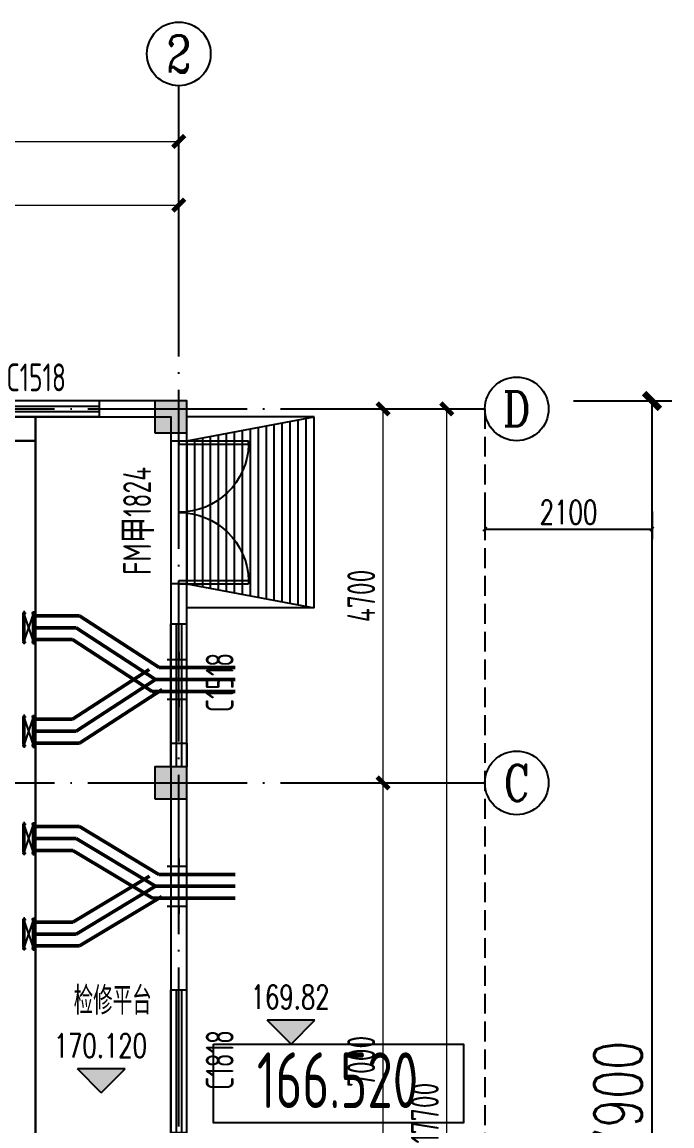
# Model space of a CAD drawing. Header units: millimetres. Extents: x 1742399 to 4898386, y 2481636 to 5226310.
# Drawn here: x 2423502 to 2431667, y 2539720 to 2553593 of the extents above; entities that cross this region are included whole.
import ezdxf
from ezdxf.enums import TextEntityAlignment as Align

# ---------------------------------------------------------------- set-up
doc = ezdxf.new("R2010")
doc.units = ezdxf.units.MM
doc.header["$LTSCALE"] = 1000
for name, pattern in [('ACAD_ISO04W100', [30.5, 24, -3, 0.5, -3]), ('ACAD_ISO10W100', [18, 12, -3, 0, -3]), ('CENTER2', [28.575, 19.05, -3.175, 3.175, -3.175]), ('DASH', [0.35, 0.25, -0.1]), ('DOTE', [2.42, 2, -0.2, 0.02, -0.2])]:
    doc.linetypes.add(name, pattern=pattern)
doc.layers.add('0_提资', color=7, linetype='Continuous', lineweight=50, true_color=0xffffff)
doc.layers.add('管道', color=1, linetype='Continuous', lineweight=50, true_color=0xff0000)
for name, color, linetype in [('AXIS', 3, 'Continuous'), ('AXIS_TEXT', 7, 'Continuous'), ('DOTE', 1, 'DOTE'), ('PUB_DIM', 3, 'Continuous'), ('PUB_HATCH', 8, 'Continuous'), ('STAIR', 2, 'Continuous'), ('TWT_DIM', 3, 'Continuous'), ('WALL', 4, 'Continuous'), ('WALL_EXT', 4, 'Continuous'), ('WINDOW', 3, 'Continuous'), ('YHG_填充', 8, 'Continuous'), ('YHG_柱', 4, 'Continuous'), ('YHJ_立面_墙线中', 2, 'Continuous'), ('房间轮廓线', 6, 'Continuous'), ('电缆沟', 7, 'Continuous'), ('细线', 4, 'Continuous'), ('设备', 161, 'Continuous')]:
    doc.layers.add(name, color=color, linetype=linetype)
for name, color, linetype, lineweight in [('FLOOR', 2, 'Continuous', 30), ('中心线', 1, 'ACAD_ISO04W100', 18), ('中轴', 20, 'ACAD_ISO04W100', 9), ('管', 1, 'Continuous', 30)]:
    doc.layers.add(name, color=color, linetype=linetype, lineweight=lineweight)
doc.styles.add('_TCH_AXIS', font='COMPLEX', dxfattribs={"bigfont": 'GBCBIG'})
doc.styles.add('_TCH_DIM_T3', font='SIMPLEX', dxfattribs={"width": 0.705882, "bigfont": 'GBCBIG'})
doc.styles.add('COMPLEX', font='COMPLEX')
doc.styles.add('HZ1', font='romans.shx', dxfattribs={"width": 0.7, "bigfont": 'hztxt.shx'})
doc.styles.add('TSSD_Rein', font='TSSDENG', dxfattribs={"width": 0.7, "bigfont": '@1HZTXT'})
doc.styles.add('TSSD_REIN_T3', font='tssdeng.shx', dxfattribs={"width": 0.7, "bigfont": 'hztxt.shx'})
doc.styles.add('tssdeng', font='tssdeng.shx', dxfattribs={"width": 0.7, "bigfont": 'hztxt.shx'})
doc.styles.add('宋体', font='')
doc.styles.get('宋体').set_extended_font_data('SimSun')
doc.dimstyles.new('_TCH_ARCH&&100', dxfattribs={"dimtxt": 350, "dimasz": 150, "dimexe": 100, "dimexo": 200, "dimgap": 100, "dimtad": 1, "dimdec": 0, "dimzin": 0, "dimdsep": 46, "dimtxsty": 'TSSD_REIN_T3', "dimblk": 'ARCHTICK', "dimcen": 0.09, "dimclrt": 7, "dimazin": 2, "dimtfac": 1, "dimtdec": 0, "dimtix": 1, "dimtmove": 2, "dimatfit": 3, "dimfxl": 1, "dimfxlon": 1, "dimtolj": 1, "dimtzin": 0, "dimlwd": 18, "dimlwe": 18, "dimarcsym": 0})
doc.dimstyles.new('_TCH_ARCH&&200', dxfattribs={"dimtxt": 600, "dimasz": 200, "dimexe": 250, "dimexo": 300, "dimgap": 126.25, "dimtad": 1, "dimdec": 0, "dimzin": 0, "dimdsep": 46, "dimtxsty": '_TCH_DIM_T3', "dimblk": 'ARCHTICK', "dimcen": 0.09, "dimclrt": 7, "dimazin": 2, "dimtfac": 1, "dimtdec": 0, "dimtix": 1, "dimtmove": 2, "dimatfit": 3, "dimfxl": 75, "dimtolj": 1, "dimtzin": 0, "dimarcsym": 0})
doc.dimstyles.new('_TCH_ARCH&&50', dxfattribs={"dimtxt": 148.75, "dimasz": 50, "dimexe": 125, "dimexo": 150, "dimgap": 63.125, "dimtad": 1, "dimdec": 0, "dimzin": 0, "dimdsep": 46, "dimtxsty": '_TCH_DIM_T3', "dimblk": 'ARCHTICK', "dimcen": 0.09, "dimclrt": 7, "dimazin": 2, "dimtfac": 1, "dimtdec": 0, "dimtix": 1, "dimtmove": 2, "dimatfit": 3, "dimfxl": 75, "dimtolj": 1, "dimtzin": 0, "dimarcsym": 0})

# ---------------------------------------------------------------- blocks, each defined once
blk = doc.blocks.new('_ArchTick')
at = {"color": 0, "linetype": 'ByBlock', "const_width": 0.4}
blk.add_lwpolyline([(-0.5, -0.5), (0.5, 0.5)], dxfattribs=at)
blk = doc.blocks.new('*D1120')
at = {"layer": 'AXIS', "color": 0, "lineweight": 18, "transparency": 16777216}
for p, q in [((2428837, 2548731), (2428938, 2548731)), ((2428838, 2531031), (2428838, 2548731)), ((2428837, 2531031), (2428938, 2531031))]:
    blk.add_line(p, q, dxfattribs=at)
at = {"layer": 'Defpoints', "color": 0, "transparency": 16777216}
for p in [(2427999, 2548731), (2428838, 2548731), (2427999, 2531031)]:
    blk.add_point(p, dxfattribs=at)
at = {"layer": 'AXIS', "color": 0, "lineweight": 18, "transparency": 16777216, "xscale": 150, "yscale": 150, "zscale": 150}
for p, rotation in [((2428838, 2548731), 90), ((2428838, 2531031), 270)]:
    blk.add_blockref('_ArchTick', p, dxfattribs=dict(at, rotation=rotation))
at = {"layer": 'AXIS', "color": 7, "transparency": 16777216, "insert": (2428563, 2539881), "char_height": 350, "attachment_point": 5, "rotation": 90, "style": 'TSSD_REIN_T3'}
blk.add_mtext('\\A1;17700', dxfattribs=at)
blk = doc.blocks.new('*D1122')
at = {"layer": 'AXIS', "color": 0, "lineweight": 18, "transparency": 16777216}
for p, q in [((2428037, 2544031), (2428138, 2544031)), ((2428038, 2537031), (2428038, 2544031)), ((2428037, 2537031), (2428138, 2537031))]:
    blk.add_line(p, q, dxfattribs=at)
at = {"layer": 'Defpoints', "color": 0, "transparency": 16777216}
for p in [(2427324, 2544031), (2428038, 2544031), (2427324, 2537031)]:
    blk.add_point(p, dxfattribs=at)
at = {"layer": 'AXIS', "color": 0, "lineweight": 18, "transparency": 16777216, "xscale": 150, "yscale": 150, "zscale": 150}
for p, rotation in [((2428038, 2544031), 90), ((2428038, 2537031), 270)]:
    blk.add_blockref('_ArchTick', p, dxfattribs=dict(at, rotation=rotation))
at = {"layer": 'AXIS', "color": 7, "transparency": 16777216, "insert": (2427763, 2540531), "char_height": 350, "attachment_point": 5, "rotation": 90, "style": 'TSSD_REIN_T3'}
blk.add_mtext('\\A1;7000', dxfattribs=at)
blk = doc.blocks.new('*D1123')
at = {"layer": 'AXIS', "color": 0, "lineweight": 18, "transparency": 16777216}
for p, q in [((2428037, 2548731), (2428138, 2548731)), ((2428038, 2544031), (2428038, 2548731)), ((2428037, 2544031), (2428138, 2544031))]:
    blk.add_line(p, q, dxfattribs=at)
at = {"layer": 'Defpoints', "color": 0, "transparency": 16777216}
for p in [(2427324, 2548731), (2428038, 2548731), (2427324, 2544031)]:
    blk.add_point(p, dxfattribs=at)
at = {"layer": 'AXIS', "color": 0, "lineweight": 18, "transparency": 16777216, "xscale": 150, "yscale": 150, "zscale": 150}
for p, rotation in [((2428038, 2548731), 90), ((2428038, 2544031), 270)]:
    blk.add_blockref('_ArchTick', p, dxfattribs=dict(at, rotation=rotation))
at = {"layer": 'AXIS', "color": 7, "transparency": 16777216, "insert": (2427763, 2546381), "char_height": 350, "attachment_point": 5, "rotation": 90, "style": 'TSSD_REIN_T3'}
blk.add_mtext('\\A1;4700', dxfattribs=at)
blk = doc.blocks.new('_AXISO')
blk.add_circle((0, 0), 0.5)
at = {"layer": 'AXIS_TEXT', "style": 'COMPLEX', "width": 1.041667}
blk.add_attdef('A', text='', height=0.56, dxfattribs=at).set_placement((-0.25, -0.28), (0.25, -0.28), align=Align.FIT)
blk = doc.blocks.new('*D1125')
at = {"layer": 'AXIS', "color": 0, "lineweight": 18, "transparency": 16777216}
for p, q in [((2418471, 2552092), (2418471, 2552193)), ((2425471, 2552092), (2425471, 2552193)), ((2418471, 2552093), (2425471, 2552093))]:
    blk.add_line(p, q, dxfattribs=at)
at = {"layer": 'Defpoints', "color": 0, "transparency": 16777216}
for p in [(2425471, 2552093), (2418471, 2549731), (2425471, 2549731)]:
    blk.add_point(p, dxfattribs=at)
at = {"layer": 'AXIS', "color": 0, "lineweight": 18, "transparency": 16777216, "xscale": 150, "yscale": 150, "zscale": 150, "rotation": 180}
blk.add_blockref('_ArchTick', (2418471, 2552093), dxfattribs=at)
at = {"layer": 'AXIS', "color": 0, "lineweight": 18, "transparency": 16777216, "xscale": 150, "yscale": 150, "zscale": 150}
blk.add_blockref('_ArchTick', (2425471, 2552093), dxfattribs=at)
at = {"layer": 'AXIS', "color": 7, "transparency": 16777216, "insert": (2421971, 2552368), "char_height": 350, "attachment_point": 5, "style": 'TSSD_REIN_T3'}
blk.add_mtext('\\A1;7000', dxfattribs=at)
blk = doc.blocks.new('*D1126')
at = {"layer": 'AXIS', "color": 0, "lineweight": 18, "transparency": 16777216}
for p, q in [((2418471, 2551292), (2418471, 2551393)), ((2425471, 2551292), (2425471, 2551393)), ((2418471, 2551293), (2425471, 2551293))]:
    blk.add_line(p, q, dxfattribs=at)
at = {"layer": 'Defpoints', "color": 0, "transparency": 16777216}
for p in [(2425471, 2551293), (2418471, 2549731), (2425471, 2549731)]:
    blk.add_point(p, dxfattribs=at)
at = {"layer": 'AXIS', "color": 0, "lineweight": 18, "transparency": 16777216, "xscale": 150, "yscale": 150, "zscale": 150, "rotation": 180}
blk.add_blockref('_ArchTick', (2418471, 2551293), dxfattribs=at)
at = {"layer": 'AXIS', "color": 0, "lineweight": 18, "transparency": 16777216, "xscale": 150, "yscale": 150, "zscale": 150}
blk.add_blockref('_ArchTick', (2425471, 2551293), dxfattribs=at)
at = {"layer": 'AXIS', "color": 7, "transparency": 16777216, "insert": (2421971, 2551568), "char_height": 350, "attachment_point": 5, "style": 'TSSD_REIN_T3'}
blk.add_mtext('\\A1;7000', dxfattribs=at)
blk = doc.blocks.new('刚性防水套管DN400')
at = {"layer": '中轴', "color": 8, "linetype": 'CENTER2', "ltscale": 10}
blk.add_line((1966752, 2550634), (1967002, 2550634), dxfattribs=at)
at = {"layer": '管', "lineweight": 50, "const_width": 25}
for points in [[(1966752, 2550884), (1967002, 2550884)], [(1966852, 2550884), (1966852, 2550984)], [(1966752, 2550384), (1967002, 2550384)], [(1966852, 2550384), (1966852, 2550284)]]:
    blk.add_lwpolyline(points, dxfattribs=at)
at = {"style": '宋体', "width": 0.7, "flags": 1}
blk.add_attdef('中心标高', (1966552, 2549850), '', height=350, dxfattribs=at)
blk = doc.blocks.new('DN400法兰')
at = {"layer": '中心线', "ltscale": 50}
for p, q in [((-258, 20), (-258, -55)), ((257, 20), (257, -55))]:
    blk.add_line(p, q, dxfattribs=at)
at = {"layer": '设备', "ltscale": 50}
for p, q in [((-240, 0), (-244, -4)), ((-240, 0), (240, 0)), ((240, 0), (244, -4)), ((-283, -30), (-283, -4)), ((282, -4), (-283, -4)), ((282, -30), (282, -4))]:
    blk.add_line(p, q, dxfattribs=at)
at = {"layer": '设备'}
for p, q in [((-240, 0), (240, 0)), ((-283, -30), (282, -30))]:
    blk.add_line(p, q, dxfattribs=at)
blk = doc.blocks.new('电动双盘蝶阀')
at = {"layer": '设备', "ltscale": 50}
for p, q in [((50, -150), (-50, 150)), ((-50, -150), (50, 150))]:
    blk.add_line(p, q, dxfattribs=at)
at = {"layer": '设备', "yscale": 0.7042253521126761, "zscale": 0.7042253521126761}
for p, xscale, rotation in [((-71, 0), 0.7042253521126761, 90), ((71, 0), -0.7042253521126761, 270)]:
    blk.add_blockref('DN400法兰', p, dxfattribs=dict(at, xscale=xscale, rotation=rotation))
at = {"flags": 1}
blk.add_attdef('规格', (120, 51), '', height=10, dxfattribs=at)
blk = doc.blocks.new('*U1117')
at = {"layer": 'WINDOW'}
for p, q in [((0, 900), (877, 900)), ((0, 900), (0, 855)), ((0, 855), (877, 855)), ((877, 855), (877, 900)), ((0, -855), (877, -855)), ((0, -900), (0, -855)), ((0, -900), (877, -900)), ((877, -855), (877, -900))]:
    blk.add_line(p, q, dxfattribs=at)
at = {"layer": 'WINDOW', "extrusion": (0, 0, -1)}
for centre, major_axis, start_param, end_param in [((0, 877), (620, 620), 0.811042, 2.356194), ((0, -878), (-620, 620), 0.785398, 2.330551)]:
    blk.add_ellipse(centre, major_axis=major_axis, ratio=1, start_param=start_param, end_param=end_param, dxfattribs=at)
at = {"style": 'HZ1', "width": 0.7, "flags": 1}
blk.add_attdef('编号', (-948, -131), '', height=300, dxfattribs=at)
blk = doc.blocks.new('标高_平面标注')
at = {"layer": 'AXIS'}
blk.add_hatch(color=256, dxfattribs=at).paths.add_polyline_path([(0, 0), (300, 300), (-300, 300)])
for p, q in [((0, 0), (-300, 300)), ((300, 300), (-300, 300)), ((0, 0), (300, 300))]:
    blk.add_line(p, q, dxfattribs=at)
at = {"layer": 'AXIS_TEXT', "style": 'HZ1', "width": 0.7, "flags": 4}
blk.add_attdef('标高', text='', height=300, dxfattribs=at).set_placement((-11, 442), align=Align.CENTER)
blk = doc.blocks.new('平面_钢爬梯')
at = {"layer": 'YHJ_立面_墙线中', "const_width": 30}
blk.add_lwpolyline([(-600, 0), (-600, -300), (0, -300), (0, 0)], dxfattribs=at)
blk = doc.blocks.new('*D1138')
at = {"layer": 'Defpoints', "color": 0, "transparency": 16777216}
for p in [(2430131, 2548831), (2431417, 2548831), (2430131, 2530931)]:
    blk.add_point(p, dxfattribs=at)
at = {"layer": 'TWT_DIM', "color": 0, "lineweight": -2, "transparency": 16777216}
for p, q in [((2430431, 2548831), (2431667, 2548831)), ((2431417, 2530931), (2431417, 2548831)), ((2430431, 2530931), (2431667, 2530931))]:
    blk.add_line(p, q, dxfattribs=at)
at = {"layer": 'TWT_DIM', "color": 0, "lineweight": -2, "transparency": 16777216, "xscale": 200, "yscale": 200, "zscale": 200}
for p, rotation in [((2431417, 2548831), 90), ((2431417, 2530931), 270)]:
    blk.add_blockref('_ArchTick', p, dxfattribs=dict(at, rotation=rotation))
at = {"layer": 'TWT_DIM', "color": 7, "transparency": 16777216, "insert": (2430991, 2539881), "char_height": 600, "attachment_point": 5, "rotation": 90, "style": '_TCH_DIM_T3'}
blk.add_mtext('\\A1;17900', dxfattribs=at)
blk = doc.blocks.new('总平_标高')
at = {"layer": 'TWT_DIM', "color": 3}
blk.add_lwpolyline([(-1556, 989), (1583, 989), (1583, 0), (-1556, 0)], close=True, dxfattribs=at)
at = {"layer": 'TWT_DIM', "color": 3, "style": 'TSSD_Rein', "width": 0.7}
blk.add_attdef('标高', text='', height=700, dxfattribs=at).set_placement((1, 186), align=Align.CENTER)
blk = doc.blocks.new('*U1073')
at = {"layer": 'WINDOW'}
for p, q in [((-100, 0), (100, 0)), ((-100, -1500), (-100, 0)), ((-33, 0), (-33, -1500)), ((33, 0), (33, -1500)), ((100, -1500), (100, 0)), ((100, -1500), (-100, -1500))]:
    blk.add_line(p, q, dxfattribs=at)
at = {"style": 'HZ1', "width": 0.7, "flags": 1}
blk.add_attdef('编号', (-598, -1035), '', height=300, dxfattribs=at)
blk = doc.blocks.new('平面_窗')
at = {"layer": 'WINDOW'}
for p, q in [((-100, 0), (100, 0)), ((-100, -1800), (-100, 0)), ((-33, 0), (-33, -1800)), ((33, 0), (33, -1800)), ((100, -1800), (100, 0)), ((100, -1800), (-100, -1800))]:
    blk.add_line(p, q, dxfattribs=at)
at = {"style": 'HZ1', "width": 0.7, "flags": 1}
blk.add_attdef('编号', (-598, -1035), '', height=300, dxfattribs=at)
blk = doc.blocks.new('*U1072')
at = {"layer": 'STAIR'}
for p, q in [((1600, 2400), (0, 2400)), ((0, 0), (0, 2400)), ((0, 2100), (1600, 2400)), ((1400, 38), (1400, 2362)), ((1500, 19), (1500, 2381)), ((1600, 0), (1600, 2400)), ((700, 169), (700, 2231)), ((800, 150), (800, 2250)), ((900, 131), (900, 2269)), ((1000, 113), (1000, 2287)), ((1100, 94), (1100, 2306)), ((1200, 75), (1200, 2325)), ((1300, 56), (1300, 2344)), ((100, 281), (100, 2119)), ((200, 263), (200, 2138)), ((300, 244), (300, 2156)), ((400, 225), (400, 2175)), ((500, 206), (500, 2194)), ((600, 188), (600, 2213)), ((0, 300), (1600, 0)), ((1600, 0), (0, 0))]:
    blk.add_line(p, q, dxfattribs=at)
at = {"layer": 'WALL'}
blk.add_line((0, 2100), (0, 2200), dxfattribs=at)
blk = doc.blocks.new('*U1058')
at = {"layer": 'PUB_HATCH'}
blk.add_solid([(-200, -200), (200, -200), (-200, 200), (200, 200)], dxfattribs=at)
at = {"layer": 'YHG_柱'}
blk.add_lwpolyline([(-200, -200), (200, -200), (200, 200), (-200, 200)], close=True, dxfattribs=at)
blk = doc.blocks.new('*D1141')
at = {"layer": 'Defpoints', "color": 0, "transparency": 16777216}
for p in [(2429317, 2547591), (2431417, 2547591), (2431417, 2547220)]:
    blk.add_point(p, dxfattribs=at)
at = {"layer": 'YHG_填充', "color": 0, "lineweight": -2, "transparency": 16777216}
for p, q in [((2429317, 2547441), (2429317, 2547095)), ((2431417, 2547441), (2431417, 2547095)), ((2429317, 2547220), (2431417, 2547220))]:
    blk.add_line(p, q, dxfattribs=at)
at = {"layer": 'YHG_填充', "color": 0, "lineweight": -2, "transparency": 16777216, "xscale": 50, "yscale": 50, "zscale": 50, "rotation": 180}
blk.add_blockref('_ArchTick', (2429317, 2547220), dxfattribs=at)
at = {"layer": 'YHG_填充', "color": 0, "lineweight": -2, "transparency": 16777216, "xscale": 50, "yscale": 50, "zscale": 50}
blk.add_blockref('_ArchTick', (2431417, 2547220), dxfattribs=at)
at = {"layer": 'YHG_填充', "color": 7, "transparency": 16777216, "insert": (2430367, 2547433), "char_height": 300, "attachment_point": 5, "style": '_TCH_DIM_T3'}
blk.add_mtext('\\A1;2100', dxfattribs=at)

msp = doc.modelspace()

# ---------------------------------------------------------------- linework, layer by layer
at = {"layer": 'AXIS'}
for p, q in [((2425471.4, 2549731.4), (2425471.4, 2552792.7)), ((2427999, 2548731.4), (2429317.1, 2548731.4)), ((2427999, 2544031.4), (2429317.1, 2544031.4))]:
    msp.add_line(p, q, dxfattribs=at)
at = {"layer": 'DOTE'}
for p, q in [((2425471.4, 2530031.4), (2425471.4, 2549731.4)), ((2417068.4, 2548731.4), (2427999, 2548731.4)), ((2417068.4, 2544031.4), (2427999, 2544031.4))]:
    msp.add_line(p, q, dxfattribs=at)
at = {"layer": 'FLOOR'}
msp.add_lwpolyline([(2423671.4, 2548631.4), (2423671.4, 2537131.4)], dxfattribs=at)
at = {"layer": 'WALL_EXT'}
for p, q in [((2425171.4, 2548831.4), (2424471.4, 2548831.4)), ((2424471.4, 2548831.4), (2424471.4, 2548631.4)), ((2424471.4, 2548631.4), (2425171.4, 2548631.4)), ((2425371.4, 2548431.4), (2425371.4, 2548331.4)), ((2425571.4, 2548331.4), (2425571.4, 2548431.4)), ((2425371.4, 2548331.4), (2425571.4, 2548331.4)), ((2425371.4, 2546531.4), (2425371.4, 2546031.4)), ((2425571.4, 2546531.4), (2425371.4, 2546531.4)), ((2425571.4, 2546031.4), (2425571.4, 2546531.4)), ((2425371.4, 2546031.4), (2425571.4, 2546031.4)), ((2425371.4, 2544231.4), (2425371.4, 2544531.4)), ((2425371.4, 2544531.4), (2425571.4, 2544531.4)), ((2425571.4, 2544531.4), (2425571.4, 2544231.4)), ((2425571.4, 2544231.4), (2425371.4, 2544231.4)), ((2425371.4, 2544231.4), (2425371.4, 2544231.4)), ((2425571.4, 2544231.4), (2425571.4, 2544231.4)), ((2425371.4, 2543831.4), (2425371.4, 2541431.4)), ((2425571.4, 2541431.4), (2425571.4, 2543831.4)), ((2425371.4, 2541431.4), (2425571.4, 2541431.4))]:
    msp.add_line(p, q, dxfattribs=at)
at = {"layer": 'YHG_填充', "linetype": 'DASH'}
msp.add_lwpolyline([(2429317.1, 2548731.4), (2429317.1, 2530720.4)], dxfattribs=at)
at = {"layer": '房间轮廓线'}
msp.add_lwpolyline([(2418571.4, 2548631.4), (2425371.4, 2548631.4), (2425371.4, 2537131.4), (2418571.4, 2537131.4)], close=True, dxfattribs=at)
at = {"layer": '管道', "color": 8}
for p, q in [((2423671.4, 2546131.4), (2424224.8, 2546131.4)), ((2424224.8, 2546131.4), (2425224.8, 2545481.4)), ((2423671.4, 2545831.4), (2424135.9, 2545831.4)), ((2424135.9, 2545831.4), (2425135.9, 2545181.4)), ((2425224.8, 2545481.4), (2426180.4, 2545481.4)), ((2424135.9, 2544831.4), (2425098.6, 2545457.1)), ((2424224.8, 2544531.4), (2425262.1, 2545205.6)), ((2425135.9, 2545181.4), (2426180.4, 2545181.4)), ((2423671.4, 2544831.4), (2424135.9, 2544831.4)), ((2423671.4, 2544531.4), (2424224.8, 2544531.4)), ((2423671.4, 2543481.4), (2424221.9, 2543481.4)), ((2424221.9, 2543481.4), (2425221.9, 2542881.4)), ((2423671.4, 2543181.4), (2424138.8, 2543181.4)), ((2424138.8, 2543181.4), (2425138.8, 2542581.4)), ((2424138.8, 2542281.4), (2425103.2, 2542860)), ((2425221.9, 2542881.4), (2426180.4, 2542881.4)), ((2424221.9, 2541981.4), (2425257.6, 2542602.7)), ((2425138.8, 2542581.4), (2426180.4, 2542581.4)), ((2423671.4, 2542281.4), (2424138.8, 2542281.4)), ((2423671.4, 2541981.4), (2424221.9, 2541981.4))]:
    msp.add_line(p, q, dxfattribs=at)
at = {"layer": '管道', "color": 8, "linetype": 'ACAD_ISO10W100'}
for p, q in [((2423671.4, 2545981.4), (2424180.4, 2545981.4)), ((2424180.4, 2545981.4), (2425180.4, 2545331.4)), ((2424180.4, 2544681.4), (2425180.4, 2545331.4)), ((2425180.4, 2545331.4), (2426180.4, 2545331.4)), ((2423671.4, 2544681.4), (2424180.4, 2544681.4)), ((2423671.4, 2543331.4), (2424180.4, 2543331.4)), ((2424180.4, 2543331.4), (2425180.4, 2542731.4)), ((2424180.4, 2542131.4), (2425180.4, 2542731.4)), ((2425180.4, 2542731.4), (2426180.4, 2542731.4)), ((2423671.4, 2542131.4), (2424180.4, 2542131.4))]:
    msp.add_line(p, q, dxfattribs=at)
at = {"layer": '细线'}
msp.add_lwpolyline([(2425571.4, 2548331.4), (2425571.4, 2546531.4)], dxfattribs=at)

# ---------------------------------------------------------------- block references
at = {"rotation": 90}
msp.add_blockref('*U1073', (2422971.4, 2548731.4), dxfattribs=at)
for name, p in [('*U1058', (2425371.4, 2548631.4)), ('*U1072', (2425571.4, 2546231.4)), ('*U1117', (2425471.4, 2547431.4)), ('平面_窗', (2425471.4, 2546031.4)), ('*U1058', (2425371.4, 2544031.4)), ('平面_窗', (2425471.4, 2541431.4))]:
    msp.add_blockref(name, p)
ref = msp.add_blockref('标高_平面标注', (2426881.4, 2540748.1))
ref.add_attrib('标高', '169.82', dxfattribs={"layer": 'AXIS_TEXT', "height": 300, "style": 'HZ1', "width": 0.7}).set_placement((2426870.4, 2541190.5), align=Align.CENTER)
ref = msp.add_blockref('标高_平面标注', (2424496.4, 2540136.5))
ref.add_attrib('标高', '170.120', dxfattribs={"layer": 'AXIS_TEXT', "height": 300, "style": 'HZ1', "width": 0.7}).set_placement((2424485.4, 2540578.9), align=Align.CENTER)
msp.add_blockref('总平_标高', (2427464.4, 2539758.9)).add_auto_attribs({'标高': '166.520'})
at = {"layer": '0_提资'}
for p in [(2423587.2, 2545981.4), (2423587.2, 2544681.4), (2423587.2, 2543331.4), (2423587.2, 2542131.4)]:
    msp.add_blockref('电动双盘蝶阀', p, dxfattribs=at)
at = {"layer": 'AXIS'}
ref = msp.add_blockref('_AXISO', (2425471.4, 2553192.7), dxfattribs=dict(at, xscale=800, yscale=800, zscale=800))
ref.add_attrib('A', '2', dxfattribs={"layer": 'AXIS_TEXT', "height": 465.9, "style": '_TCH_AXIS'}).set_placement((2425316.1, 2552959.7), (2425626.7, 2552959.7), align=Align.FIT)
ref = msp.add_blockref('_AXISO', (2429717.1, 2548731.4), dxfattribs=dict(at, xscale=800, yscale=800, zscale=800))
ref.add_attrib('A', 'D', dxfattribs={"layer": 'AXIS_TEXT', "height": 435.3, "style": '_TCH_AXIS'}).set_placement((2429540.9, 2548513.7), (2429893.3, 2548513.7), align=Align.FIT)
ref = msp.add_blockref('_AXISO', (2429717.1, 2544031.4), dxfattribs=dict(at, xscale=800, yscale=800, zscale=800))
ref.add_attrib('A', 'C', dxfattribs={"layer": 'AXIS_TEXT', "height": 455.7, "style": '_TCH_AXIS'}).set_placement((2429554.4, 2543803.5), (2429879.9, 2543803.5), align=Align.FIT)
at = {"layer": 'Defpoints'}
msp.add_blockref('平面_钢爬梯', (2423671.4, 2548631.4), dxfattribs=at)
at = {"layer": '管', "lineweight": 50, "rotation": 180}
for p in [(4392323.9, 5095965.7), (4392323.9, 5093365.7)]:
    msp.add_blockref('刚性防水套管DN400', p, dxfattribs=at)

# ---------------------------------------------------------------- texts
at = {"layer": 'PUB_DIM', "color": 7, "insert": (2423678.8, 2549127.3), "char_height": 350, "attachment_point": 5, "style": 'TSSD_REIN_T3'}
msp.add_mtext('\\A1;{\\Ftssdeng,hztxt|c134;C1518}', dxfattribs=at)
at = {"layer": 'PUB_DIM', "color": 7, "char_height": 350, "attachment_point": 5, "rotation": 90, "style": 'TSSD_REIN_T3'}
for s, insert in [('\\A1;{\\Ftssdeng,hztxt|c134;FM\\fSimSun|b0|i0|c134|p2;甲\\Ftssdeng,hztxt|c134;1824}', (2424966.5, 2547323.8)), ('\\A1;{\\Ftssdeng,hztxt|c134;C1518}', (2425984.8, 2545292.3)), ('\\A1;{\\Ftssdeng,hztxt|c134;C1818}', (2425984.8, 2540548))]:
    msp.add_mtext(s, dxfattribs=dict(at, insert=insert))
at = {"layer": '电缆沟', "ltscale": 1.5, "style": 'tssdeng', "width": 0.7}
msp.add_text('检修平台', height=350, dxfattribs=at).set_placement((2424150.2, 2541119.6))

# ---------------------------------------------------------------- dimensions: what is measured, and where the dimension line sits
at = {"layer": 'AXIS'}
for p1, p2, distance, picture, middle in [((2418471.4, 2549731.4), (2425471.4, 2549731.4), 2361.3, '*D1125', (2421971.4, 2552367.7)), ((2418471.4, 2549731.4), (2425471.4, 2549731.4), 1561.3, '*D1126', (2421971.4, 2551567.7)), ((2427324.3, 2544031.4), (2427324.3, 2548731.4), -713.6, '*D1123', (2427762.8, 2546381.4)), ((2427999, 2531031.4), (2427999, 2548731.4), -838.9, '*D1120', (2428562.8, 2539881.4)), ((2427324.3, 2537031.4), (2427324.3, 2544031.4), -713.6, '*D1122', (2427762.8, 2540531.4))]:
    dim = msp.add_aligned_dim(p1=p1, p2=p2, distance=distance, dimstyle='_TCH_ARCH&&100', dxfattribs=at)
    dim.commit()
    dim.dimension.update_dxf_attribs({"geometry": picture, "text_midpoint": middle})
at = {"layer": 'TWT_DIM'}
dim = msp.add_aligned_dim(p1=(2430131.1, 2530931.4), p2=(2430131.1, 2548831.4), distance=-1286, dimstyle='_TCH_ARCH&&200', dxfattribs=at)
dim.commit()
dim.dimension.update_dxf_attribs({"geometry": '*D1138', "text_midpoint": (2430990.9, 2539881.4)})
at = {"layer": 'YHG_填充'}
dim = msp.add_linear_dim(base=(2431417.1, 2547219.7), p1=(2429317.1, 2547591.4), p2=(2431417.1, 2547591.4), angle=180, dimstyle='_TCH_ARCH&&50', override={"dimtxt": 300}, dxfattribs=at)
dim.commit()
dim.dimension.update_dxf_attribs({"geometry": '*D1141', "text_midpoint": (2430367.1, 2547432.9)})

doc.saveas('drawing.dxf')
